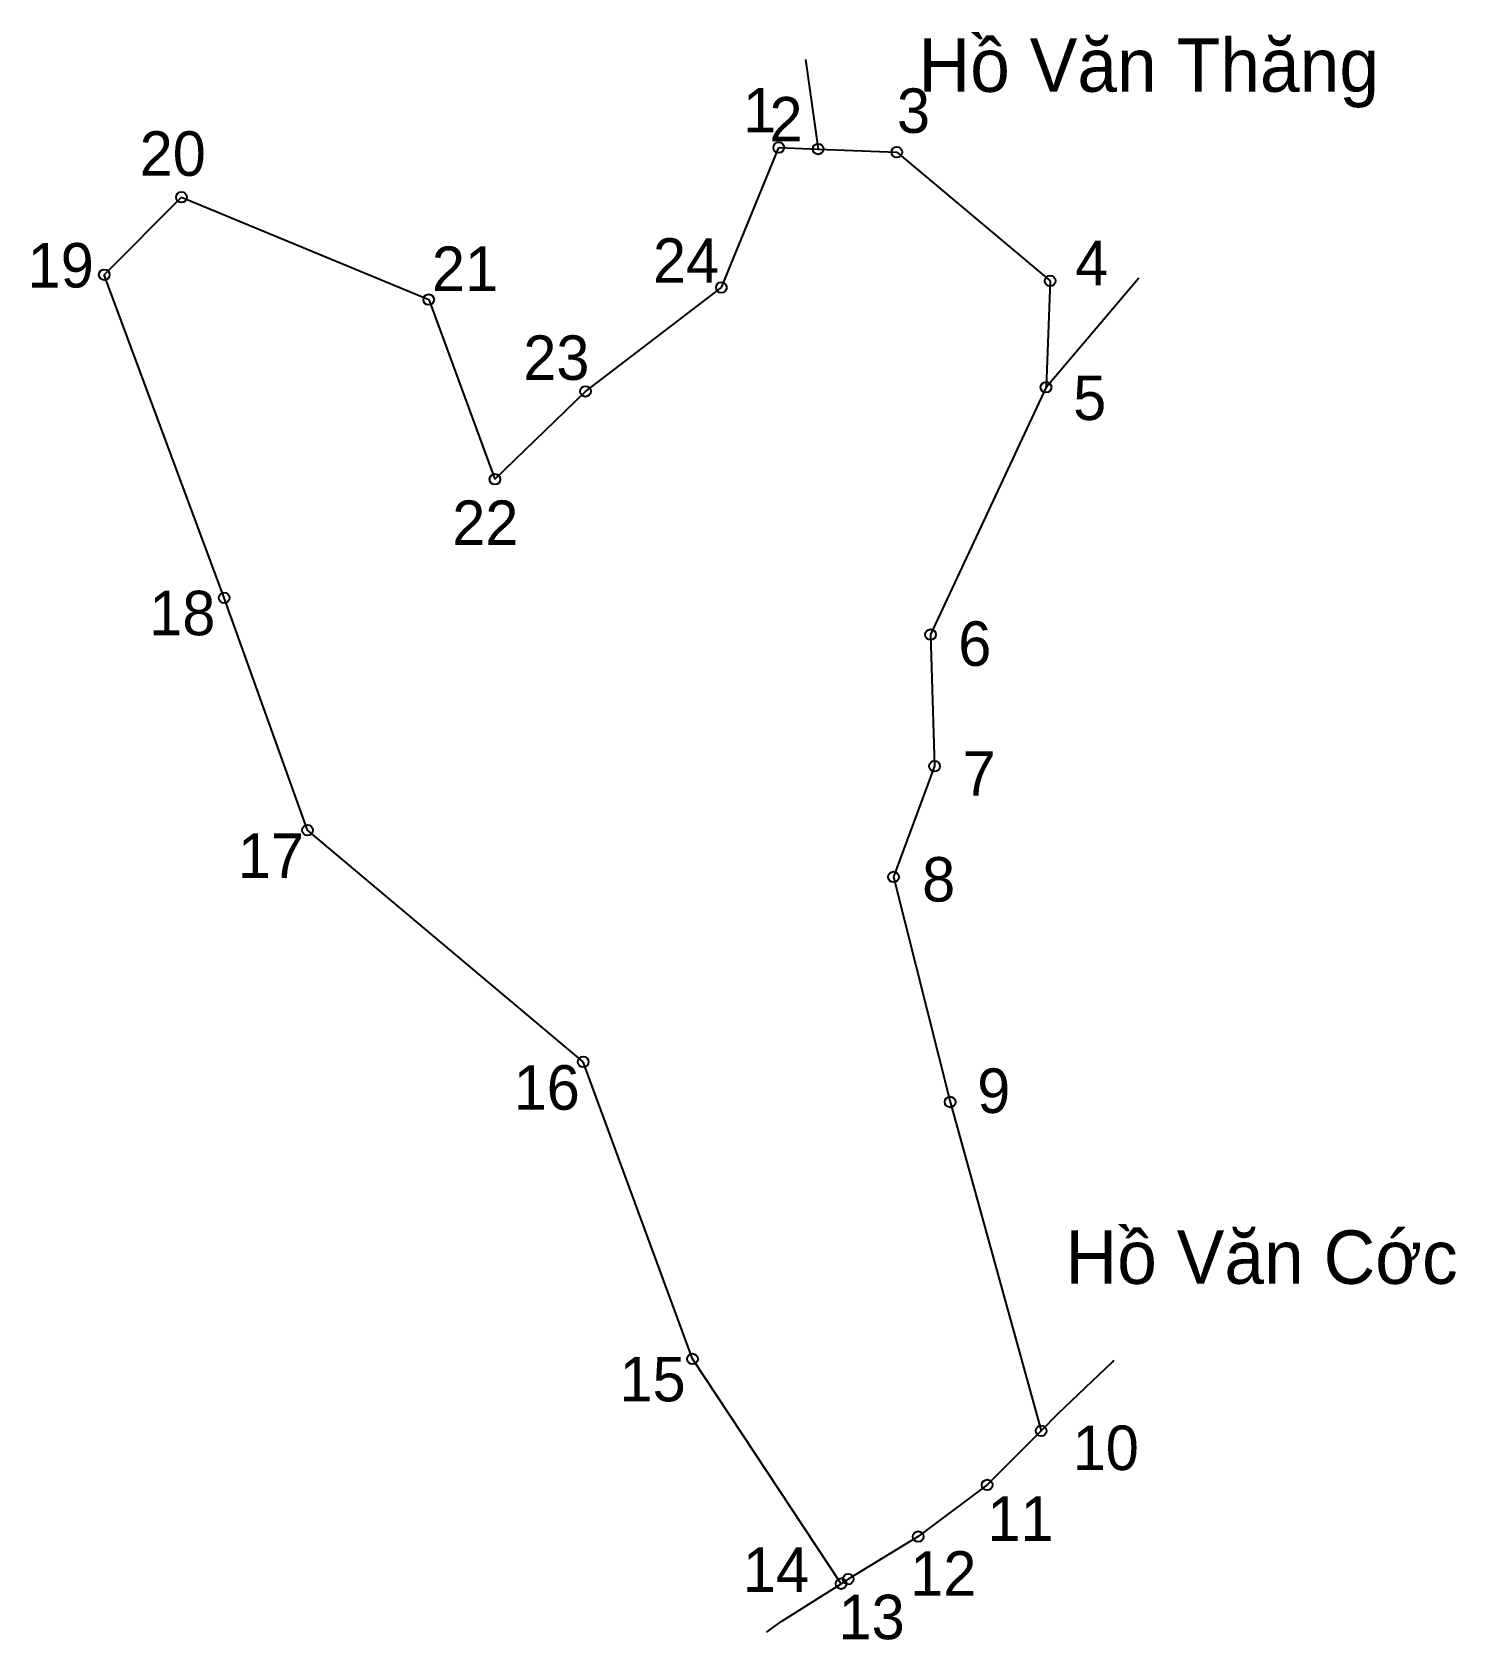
# Model space of a CAD drawing. Extents: x 548604 to 548822, y 1825223 to 1825469.
import ezdxf

# ---------------------------------------------------------------- set-up
doc = ezdxf.new("R2010")
doc.units = 0
for name, color, linetype in [('CanhThua', 7, 'Continuous'), ('MocDinhThua', 7, 'Continuous'), ('RauThua', 7, 'Continuous'), ('SoHieuDinhThua', 7, 'Continuous'), ('TenChuLanCan', 7, 'Continuous')]:
    doc.layers.add(name, color=color, linetype=linetype)

msp = doc.modelspace()

# ---------------------------------------------------------------- linework, layer by layer
at = {"layer": 'CanhThua'}
for p, q in [((548709.65, 1825429.69), (548718.4, 1825451.05)), ((548718.4, 1825451.05), (548724.41, 1825450.82)), ((548724.41, 1825450.82), (548736.42, 1825450.35)), ((548736.42, 1825450.35), (548759.84, 1825430.7)), ((548615.45, 1825431.65), (548627.23, 1825443.47)), ((548627.23, 1825443.47), (548664.97, 1825427.84)), ((548633.76, 1825382.34), (548615.45, 1825431.65)), ((548688.9, 1825413.84), (548709.65, 1825429.69)), ((548759.84, 1825430.7), (548759.2, 1825414.47)), ((548664.97, 1825427.84), (548675.09, 1825400.42)), ((548675.09, 1825400.42), (548688.9, 1825413.84)), ((548759.2, 1825414.47), (548741.58, 1825376.72)), ((548646.48, 1825346.87), (548633.76, 1825382.34)), ((548741.58, 1825376.72), (548742.19, 1825356.63)), ((548742.19, 1825356.63), (548735.93, 1825339.74)), ((548688.56, 1825311.51), (548646.48, 1825346.87)), ((548735.93, 1825339.74), (548744.56, 1825305.39)), ((548705.24, 1825266.17), (548688.56, 1825311.51)), ((548744.56, 1825305.39), (548758.46, 1825255.21)), ((548727.93, 1825231.88), (548705.24, 1825266.17)), ((548758.46, 1825255.21), (548750.21, 1825246.94)), ((548750.21, 1825246.94), (548739.69, 1825239.06)), ((548739.69, 1825239.06), (548729.01, 1825232.57)), ((548729.01, 1825232.57), (548727.93, 1825231.88))]:
    msp.add_line(p, q, dxfattribs=at)
at = {"layer": 'MocDinhThua'}
for centre in [(548718.4, 1825451.05), (548724.41, 1825450.82), (548736.42, 1825450.35), (548627.23, 1825443.47), (548615.45, 1825431.65), (548759.84, 1825430.7), (548664.97, 1825427.84), (548709.65, 1825429.69), (548688.9, 1825413.84), (548759.2, 1825414.47), (548675.09, 1825400.42), (548633.76, 1825382.34), (548741.58, 1825376.72), (548742.19, 1825356.63), (548646.48, 1825346.87), (548735.93, 1825339.74), (548688.56, 1825311.51), (548744.56, 1825305.39), (548705.24, 1825266.17), (548758.46, 1825255.21), (548750.21, 1825246.94), (548739.69, 1825239.06), (548727.93, 1825231.88), (548729.01, 1825232.57)]:
    msp.add_circle(centre, 0.815, dxfattribs=at)
at = {"layer": 'RauThua'}
for p, q in [((548722.51, 1825464.49), (548724.41, 1825450.82)), ((548759.2, 1825414.47), (548773.36, 1825431.18)), ((548761.08, 1825257.83), (548769.33, 1825265.73)), ((548769.33, 1825265.73), (548769.57, 1825265.98)), ((548758.46, 1825255.21), (548761.08, 1825257.83)), ((548718.89, 1825226.15), (548727.93, 1825231.88)), ((548718.89, 1825226.15), (548727.93, 1825231.88)), ((548716.53, 1825224.48), (548718.89, 1825226.15)), ((548716.53, 1825224.48), (548718.89, 1825226.15))]:
    msp.add_line(p, q, dxfattribs=at)

# ---------------------------------------------------------------- texts
at = {"layer": 'SoHieuDinhThua'}
for s, height, p in [('1', 6.79, (548712.96, 1825453.37)), ('2', 6.79, (548716.99, 1825451.98)), ('3', 6.79, (548736.45, 1825453.29)), ('20', 6.793, (548620.85, 1825446.74)), ('19', 6.793, (548603.75, 1825429.69)), ('21', 6.793, (548665.46, 1825429.16)), ('24', 6.793, (548699.21, 1825430.42)), ('4', 6.79, (548763.65, 1825430.05)), ('23', 6.793, (548679.41, 1825415.59)), ('5', 6.79, (548763.35, 1825409.47)), ('22', 6.793, (548668.56, 1825390.4)), ('18', 6.793, (548622.31, 1825376.62)), ('6', 6.79, (548745.81, 1825371.95)), ('7', 6.79, (548746.47, 1825352.14)), ('17', 6.793, (548635.84, 1825339.59)), ('8', 6.79, (548740.29, 1825335.98)), ('16', 6.793, (548677.94, 1825304.21)), ('9', 6.79, (548748.7, 1825303.72)), ('15', 6.793, (548694.09, 1825259.7)), ('10', 6.793, (548763.27, 1825249.22)), ('11', 6.793, (548750.26, 1825238.41)), ('14', 6.793, (548712.92, 1825230.61)), ('12', 6.793, (548738.47, 1825230.04)), ('13', 6.793, (548727.53, 1825223.4))]:
    msp.add_text(s, height=height, dxfattribs=at).set_placement(p)
at = {"layer": 'TenChuLanCan'}
for s, height, p in [('Hồ Văn Thăng', 8.1517, (548739.75, 1825459.56)), ('Hồ Văn Cớc', 8.152, (548762.19, 1825277.64))]:
    msp.add_text(s, height=height, dxfattribs=at).set_placement(p)

doc.saveas('drawing.dxf')
